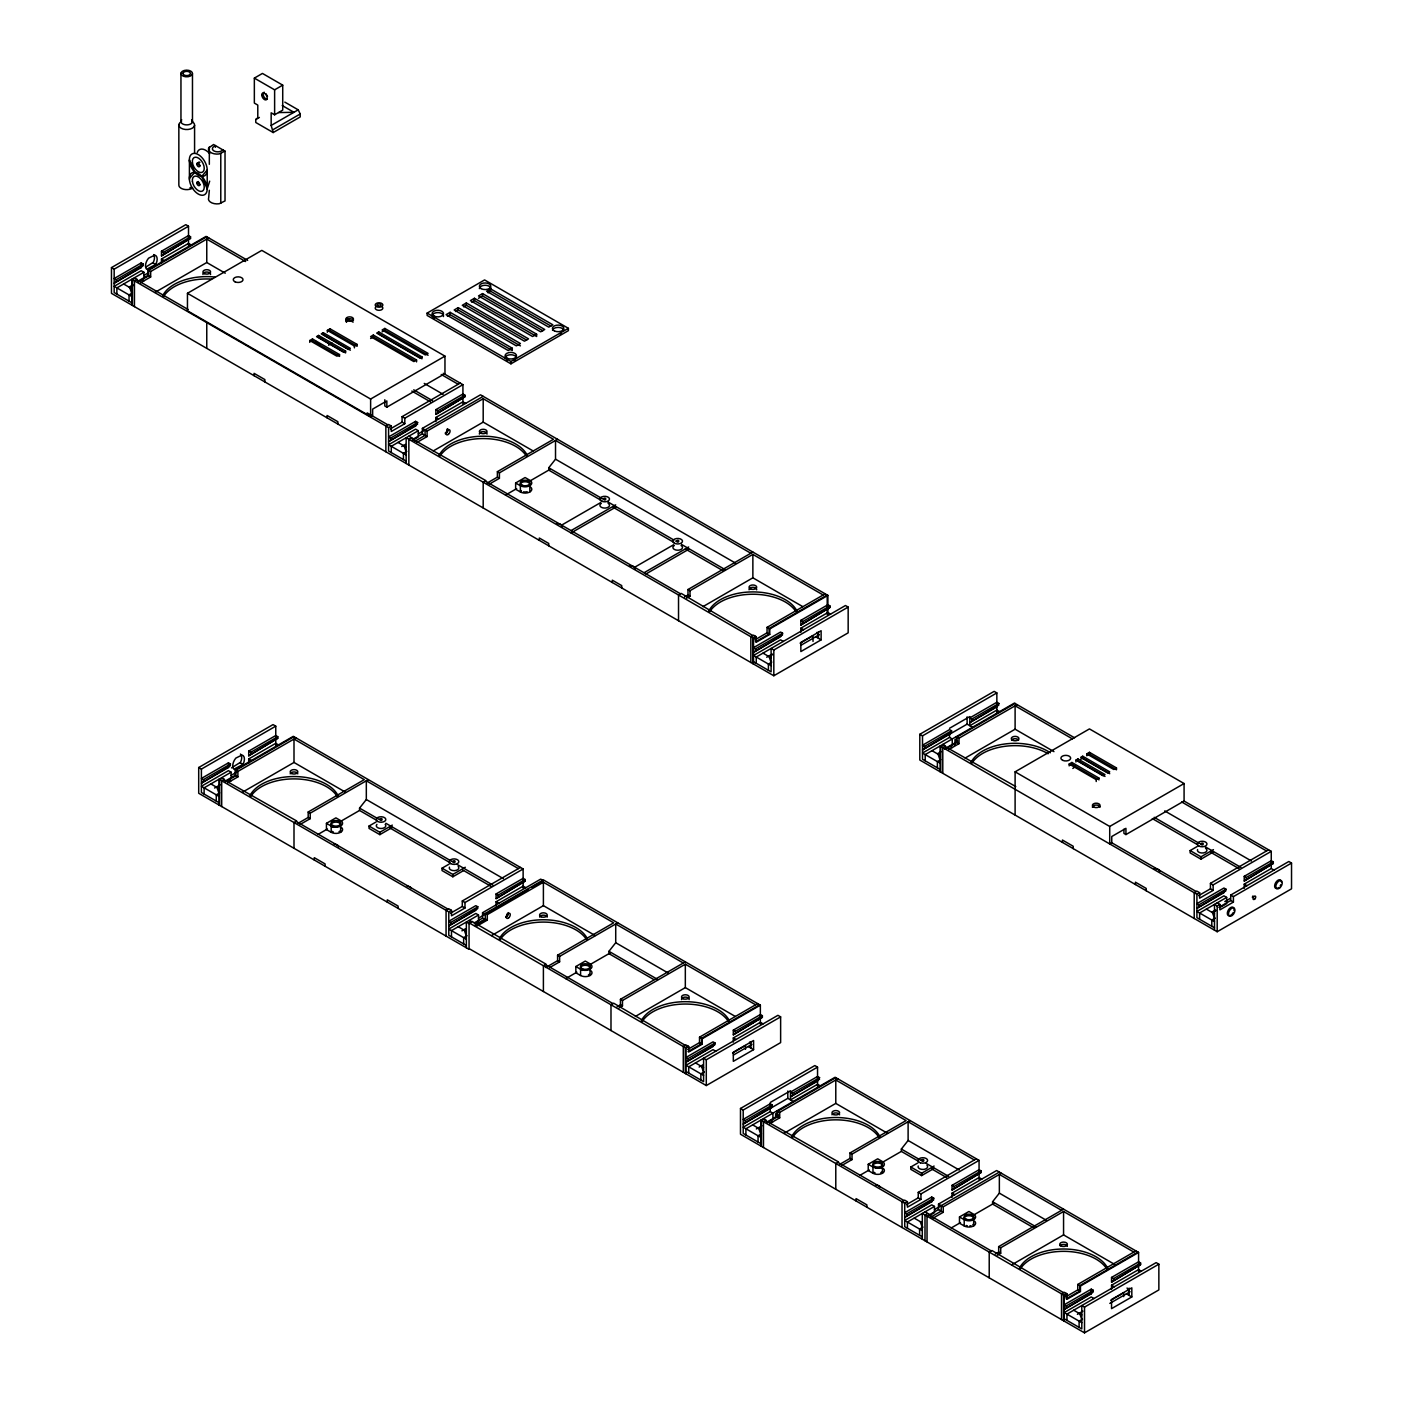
<?xml version="1.0" encoding="UTF-8"?>
<svg xmlns="http://www.w3.org/2000/svg" width="1403" height="1403" viewBox="0 0 1403 1403"><rect width="100%" height="100%" fill="white"/><g stroke="black" fill="none" stroke-linecap="round" stroke-linejoin="round"><path stroke-width="1.5" d="M207.206 188.879L207.206 169.991L201.786 176.34L207.206 188.879L209.678 181.162M146.017 266.956L153.313 262.326A8.278 4.77 -60 0 0 153.646 254.574M155.698 264.483L156.014 263.887A8.278 4.77 -60 0 0 154.786 255.083L148.543 258.205A8.278 4.77 -60 0 0 146.666 269.288L155.698 264.483L152.997 262.922M231.513 767.879L240.544 762.267A8.278 4.77 -60 0 0 240.439 754.042M242.947 764.407L243.245 763.828A8.278 4.77 -60 0 0 242.035 755.007L235.792 758.129A8.278 4.77 -60 0 0 233.915 769.212L242.947 764.407L240.246 762.846M225.024 151.138L213.572 144.527L208.679 147.929A8.664 4.998 0 0 0 219.149 153.962L225.024 151.138L225.024 200.927L219.149 203.768A8.664 4.998 0 0 1 208.679 197.718L209.328 190.282M601.852 500.766L548.748 470.11L548.748 467.778L555.518 459.184L555.518 440.454L750.833 553.238M376.46 820.211L359.554 810.443L359.554 808.11L366.323 799.517L366.323 780.787L518.391 868.597M654.008 979.662L608.955 953.654L608.955 951.322L615.724 942.728L615.724 923.998L683.296 963.019M918.386 1161.228L901.357 1151.407L901.357 1149.057L908.109 1140.481L908.109 1121.751L974.348 1159.983M1034.046 1228.011L992.587 1204.072L992.587 1201.74L999.357 1193.146L999.357 1174.416L1061.527 1210.315M143.229 265.641L114.169 283.213L141.194 267.605L143.229 264.08L141.194 262.922L114.169 278.531L116.203 279.688L143.229 264.08M161.485 255.89L190.545 238.335L190.545 236.774L188.511 235.599L161.485 251.207L161.485 255.89L190.545 238.335M417.638 424.074L388.578 441.629L415.604 426.021L417.638 422.513L415.604 421.338L388.578 436.947L390.595 438.122L417.638 422.513M435.877 414.323L464.937 396.751L464.937 395.19L462.92 394.033L435.877 409.641L435.877 414.323L464.937 396.751M230.478 765.582L201.401 783.137L228.443 767.529L230.478 764.021L228.443 762.846L201.401 778.455L203.435 779.63L230.478 764.021M248.717 755.814L277.776 738.259L277.776 736.698L275.76 735.523L248.717 751.131L248.717 755.814L277.776 738.259M477.844 908.39L448.785 925.945L475.81 910.337L477.844 906.829L475.81 905.654L448.785 921.262L450.801 922.437L477.844 906.829M496.083 898.639L525.143 881.084L525.143 879.523L523.126 878.348L496.083 893.957L496.083 898.639L525.143 881.084M782.611 634.787L753.534 652.342L780.577 636.734L782.611 633.227L780.577 632.051L753.534 647.66L755.568 648.835L782.611 633.227M800.85 625.036L829.91 607.464L829.91 605.903L827.893 604.746L800.85 620.354L800.85 625.036L829.91 607.464M951.567 730.77L924.542 746.378L922.508 745.221L949.55 729.613L951.567 730.77L951.567 732.331L922.508 749.904L967.123 724.141L972.525 727.263M949.55 734.295L951.567 732.331M998.883 705.025L969.824 722.58L996.849 706.972L998.883 703.464L996.849 702.289L969.824 717.898L971.841 719.073L998.883 703.464M715.074 1044.569L686.014 1062.141L713.04 1046.533L715.074 1043.008L713.04 1041.85L686.014 1057.459L688.031 1058.616L715.074 1043.008M733.313 1034.818L762.373 1017.263L762.373 1015.702L760.356 1014.527L733.313 1030.135L733.313 1034.818L762.373 1017.263M772.264 1104.968L745.221 1120.576L743.204 1119.401L770.229 1103.793L772.264 1104.968L772.264 1106.529L743.204 1124.084L787.802 1098.339L793.204 1101.46M770.229 1108.475L772.264 1106.529M819.562 1079.205L790.503 1096.778L817.546 1081.169L819.562 1077.644L817.546 1076.487L790.503 1092.095L792.537 1093.253L819.562 1077.644M1225.976 890.765L1196.917 908.32L1223.942 892.711L1225.976 889.204L1223.942 888.029L1196.917 903.637L1198.934 904.812L1225.976 889.204M1244.233 881.014L1273.293 863.441L1273.293 861.88L1271.258 860.723L1244.233 876.331L1244.233 881.014L1273.293 863.441M933.784 1199.793L904.725 1217.348L931.767 1201.74L933.784 1198.232L931.767 1197.057L904.725 1212.666L906.759 1213.841L933.784 1198.232M952.041 1190.025L981.1 1172.47L981.1 1170.909L979.066 1169.734L952.041 1185.342L952.041 1190.025L981.1 1172.47M1093.305 1291.882L1064.228 1309.437L1091.271 1293.829L1093.305 1290.322L1091.271 1289.147L1064.228 1304.755L1066.262 1305.93L1093.305 1290.322M1111.544 1282.114L1140.604 1264.559L1140.604 1262.998L1138.587 1261.823L1111.544 1277.431L1111.544 1282.114L1140.604 1264.559M255.767 119.518L257.784 117.729L257.784 105.085L254.346 103.085L254.346 78.112L262.449 73.43L282.722 85.145L282.722 110.118L274.62 114.8L271.165 112.801L271.165 125.446L273.199 132.548L255.767 122.482L255.767 119.518L259.362 117.449M254.346 78.112L274.62 89.827L282.722 85.145M223.112 150.033L221.884 150.735A5.402 3.122 0 0 1 213.957 150.928A5.402 3.122 0 0 1 214.273 146.35L215.396 145.579L215.396 147.297M271.165 125.446L298.208 109.837L300.224 113.976L300.224 116.94L273.199 132.548M273.199 129.585L300.224 113.976M756.252 663.268L756.252 657.025L845.465 605.517L848.166 607.078L848.166 632.841L773.825 675.755L111.468 293.35L111.468 267.605L185.81 224.673L188.511 226.234L188.511 245.385M111.468 267.605L114.169 269.166L188.511 226.234M161.485 251.207L163.502 252.382L190.545 236.774M161.485 263.168L161.485 259.011L188.511 243.403L191.211 244.964M143.913 278.531L143.913 272.287L116.87 287.896L116.87 294.139M137.827 281.249L147.964 275.409L147.964 269.937L206.083 236.388L247.647 260.379M135.126 278.127L132.408 279.688L132.408 305.451M206.767 236.774L148.63 270.323L148.63 275.795L138.371 281.722M143.913 275.409L147.631 273.252M147.964 269.937L150.665 271.498L208.784 237.949M129.164 287.036L132.847 284.914M133.32 285.423L129.707 287.492L131.742 293.35M140.528 282.81L150.665 276.97L150.665 271.498M132.408 292.964L129.041 294.911L129.041 301.154M154.961 292.42L206.767 262.519L225.252 273.199M386.842 407.168L386.842 400.925L372.637 409.115L372.637 415.358L370.62 416.533L187.458 310.782L187.458 293.297L261.8 250.383L444.961 356.134L444.961 373.601L386.842 407.168L384.808 405.993L384.808 399.75M309.782 342.385L309.782 340.526L312.483 338.965L339.526 354.573L339.526 356.432L312.483 340.824L312.483 338.965M318.569 335.44L316.552 336.615L343.577 352.223L345.612 351.048L345.612 352.925L318.569 337.316L318.569 335.44L345.612 351.048M323.304 332.721L321.269 333.879L348.312 349.487L350.347 348.33L323.304 332.721L323.304 334.58L350.347 350.189M327.355 332.248L327.355 330.371L330.056 328.811L357.099 344.419L357.099 346.295L330.056 330.687L330.056 328.811M328.548 345.173L332.108 343.121M339.526 354.573L336.825 356.134L309.782 340.526M327.355 330.371L354.398 345.98L357.099 344.419M416.568 360.027L373.321 335.054L370.62 336.615L413.867 361.588L416.568 360.027L416.568 361.904M378.722 331.932L376.706 333.107L419.953 358.081L421.987 356.906L421.987 358.782L378.722 333.809L378.722 331.932L421.987 356.906M384.808 328.425L382.107 329.986L425.355 354.959L428.073 353.398L384.808 328.425L384.808 330.301L428.073 355.275M370.62 338.491L373.321 336.93L414.692 360.817M382.107 331.862L384.808 330.301M427.126 313.097L484.579 279.934L568.39 328.32L568.39 330.652L510.938 363.833L427.126 315.447L427.126 313.097L510.938 361.483L568.39 328.32M512.288 348.225L450.117 312.325L446.066 314.658L508.237 350.557L512.288 348.225L512.288 350.557L450.117 314.658L447.417 316.219M458.22 307.643L454.169 309.975L516.357 345.875L520.408 343.542L458.22 307.643L458.22 309.975L520.408 345.875M466.34 302.96L462.271 305.293L524.459 341.192L528.51 338.86L466.34 302.96L466.34 305.293L526.634 340.105M536.63 334.177L474.442 298.278L470.391 300.61L532.579 336.51L536.63 334.177L536.63 336.51L474.442 300.61L471.741 302.171M482.562 293.595L478.493 295.928L540.681 331.827L544.732 329.495L482.562 293.595L482.562 295.928L542.856 330.74M490.664 288.913L486.613 291.245L548.783 327.145L552.852 324.812L490.664 288.913L490.664 291.245L550.958 326.057M455.519 311.536L458.22 309.975M463.639 306.854L466.34 305.293M478.493 298.278L482.562 295.928M487.963 292.806L490.664 291.245M187.458 293.297L370.62 399.048L444.961 356.134M390.262 428.95L402.082 422.128L402.082 416.656L460.219 383.107M131.742 305.065L131.742 279.302L388.578 427.582L391.279 426.021L391.279 431.493L404.801 423.688L404.801 418.217L462.92 384.668L462.92 403.818M435.877 409.641L437.911 410.798L464.937 395.19M435.877 421.601L435.877 417.445L462.92 401.837L465.621 403.398M412.78 440.139L418.304 436.947L418.304 430.703L391.279 446.312L391.279 452.555M412.219 439.683L422.373 433.825L422.373 428.371L480.492 394.804L827.893 595.381L827.893 614.532M411.553 437.736L408.852 439.297L408.852 465.042M418.304 433.825L423.881 430.616M483.193 396.365L425.074 429.932L425.074 435.386L414.937 441.243M422.373 428.371L427.091 431.089L483.193 398.715L553.484 439.297L497.381 471.671L497.381 477.143L487.244 483M401.714 446.522L405.414 444.4M416.954 442.419L427.091 436.561L427.091 431.089M406.817 451.38L403.433 453.344L403.433 459.588M433.246 450.959L483.193 422.128L533.14 450.959M497.381 471.671L499.415 472.846L557.535 439.297M489.279 484.158L499.415 478.318L499.415 472.846M530.895 487.297A6.699 3.858 0 0 1 529.177 492.295A6.699 3.858 0 0 1 520.373 491.962L515.638 489.244L515.638 483L525.09 477.529L529.825 480.264A6.699 3.858 0 0 1 529.825 485.719L529.825 491.962M505.501 495.084L516.655 488.647M529.668 481.141L550.099 469.339M561.603 525.143L600.624 502.607M571.056 530.597L615.671 504.852M571.056 532.947L615.671 507.184M543.399 991.5L543.399 965.755L546.1 964.194L471.759 921.262L469.058 922.823L469.058 949.357L198.7 793.274L198.7 767.529L273.041 724.597L275.76 726.158L275.76 745.326M198.7 767.529L201.401 769.09L275.76 726.158M248.717 751.131L250.751 752.306L277.776 736.698M248.717 763.109L248.717 758.935L275.76 743.327L278.46 744.888M231.144 778.455L231.144 772.211L204.119 787.82L204.119 794.063M225.059 781.19L235.195 775.333L235.195 769.861L293.332 736.312L523.126 868.983L523.126 888.134M222.358 778.069L219.657 779.63L219.657 805.375M293.999 736.698L235.879 770.265L235.879 775.719L225.743 781.576M231.144 775.333L236.721 772.106M235.195 769.861L237.896 771.422L296.033 737.873M214.554 788.03L220.078 784.838M227.76 782.751L237.896 776.894L237.896 771.422M219.657 792.888L216.272 794.835L216.272 801.078M242.21 792.362L293.999 762.46L345.787 792.362M634.594 567.286L673.615 544.75M644.047 572.74L688.663 546.995M645.906 574.002L688.663 549.327M684.611 596.941L687.979 594.977L687.979 589.523L752.867 552.063M687.979 589.523L690.013 590.698L752.867 554.395L823.158 594.977M298.05 823.333L308.186 817.475L308.186 812.004L364.289 779.63L293.999 739.048L293.999 762.46M308.186 812.004L310.221 813.179L368.34 779.63M686.628 598.099L690.013 596.152L690.013 590.698M300.084 824.49L310.221 818.65L310.221 813.179M341.701 827.63A6.699 3.858 0 0 1 339.982 832.628A6.699 3.858 0 0 1 331.178 832.295L326.443 829.576L326.443 823.333L335.913 817.861L340.631 820.597A6.699 3.858 0 0 1 340.631 826.051L340.631 832.295M702.921 606.657L752.867 577.808L802.814 606.657M318.165 834.347L327.46 828.98M340.473 821.474L359.063 810.741M392.314 827.437L379.845 834.645L369.024 828.401L369.024 826.051L376.144 821.948M369.024 826.051L379.845 832.295L392.314 825.104M755.235 639.663L767.055 632.841L767.055 627.369L825.192 593.82M406.151 463.481L406.151 437.736L753.534 638.295L756.252 636.734L756.252 642.206L769.756 634.402L769.756 628.93L827.893 595.381M800.85 620.354L802.884 621.511L829.91 605.903M800.85 632.315L800.85 628.158L827.893 612.55L830.594 614.111M753.534 661.707L771.106 671.862L771.106 648.449L773.825 650.01L848.166 607.078M766.687 657.235L772.229 654.044M772.685 654.552L769.09 656.639L771.106 662.497M800.113 643.17L813.021 635.717L813.021 641.417M771.79 662.093L768.406 664.057L768.406 670.301M800.973 645.257L819.405 634.612M821.123 639.856L800.85 651.571L800.85 642.434L821.123 630.719L821.123 639.856L815.722 636.734M463.516 870.614L452.836 876.787L442.015 870.544L442.015 868.194L449.135 864.09M442.015 868.194L452.836 874.437L465.305 867.247M450.468 913.265L462.288 906.443L462.288 900.972L520.425 867.422M218.973 804.989L218.973 779.226L448.785 911.897L451.485 910.337L451.485 915.808L464.989 908.004L464.989 902.532L523.126 868.983M496.083 893.957L498.118 895.132L525.143 879.523M496.083 905.917L496.083 901.761L523.126 886.152L525.827 887.713M474.828 923.402L478.511 921.262L478.511 915.019L451.485 930.627L451.485 936.871M474.126 923.016L482.562 918.141L482.562 912.687L540.699 879.12L543.399 880.681L532.14 887.187M475.143 925.559L485.28 919.702L485.28 913.458L543.399 879.909L760.356 1005.162L760.356 1024.313M478.511 918.141L484.088 914.931M528.405 889.344L485.28 914.247L482.562 912.687M485.28 913.458L487.297 914.633L543.399 882.241L613.69 922.823L557.587 955.215L557.587 960.687L545.767 967.509M461.92 930.855L465.603 928.716M475.143 924.787L485.28 918.93L487.297 920.105L487.297 914.633M477.16 925.945L487.297 920.105M467.024 935.713L463.639 937.66L463.639 943.903M491.611 935.555L543.399 905.654L595.188 935.555M1218.874 907.355L1230.712 900.516L1230.712 895.061L1288.831 861.495L1291.532 863.055L1291.532 888.818L1217.19 931.732L919.807 760.04L919.807 734.295L994.148 691.363L996.849 692.924L996.849 712.075M919.807 734.295L922.508 735.856L996.849 692.924M949.55 728.28L969.824 716.565L969.824 725.702L996.849 710.093L999.567 711.654M557.587 955.215L559.622 956.39L617.741 922.823M549.485 967.702L559.622 961.844L559.622 956.39M952.251 745.221L952.251 738.978L949.55 737.417L922.508 753.025L940.08 763.162M943.465 744.818L940.764 746.378L940.764 772.141M1015.106 703.464L956.986 737.013L956.986 742.485L946.727 748.413M944.482 748.921L956.302 742.099L956.302 736.628L959.003 738.188L1017.14 704.639M937.502 753.727L941.185 751.605M948.866 749.5L959.003 743.66L959.003 738.188M591.101 970.841A6.699 3.858 0 0 1 589.383 975.839A6.699 3.858 0 0 1 580.579 975.506L575.844 972.77L575.844 966.527L585.297 961.073L590.032 963.808A6.699 3.858 0 0 1 590.032 969.263L590.032 975.506M940.764 759.654L937.379 761.601L937.379 767.844M565.707 978.628L576.861 972.191M589.856 964.685L610.305 952.883M965.159 758.058L1015.106 729.209L1053.951 751.64M617.074 1006.723L620.442 1004.776L620.442 999.304L685.33 961.844M1015.106 815.055L1015.106 771.825L1089.447 728.911L1184.079 783.54L1184.079 801.008L1125.943 834.575L1123.926 833.4L1123.926 829.243M620.442 999.304L622.476 1000.479L685.33 964.194L755.621 1004.776M619.091 1007.898L622.476 1005.951L622.476 1000.479M1015.772 786.574L944.815 746.378M1069.174 765.898L1069.174 764.021L1071.874 762.46L1098.917 778.069L1098.917 779.945M1075.926 760.128L1077.96 758.953L1105.003 774.561L1102.968 775.736L1075.926 760.128L1075.926 761.987M1082.695 756.217L1080.661 757.392L1107.704 773L1109.72 771.825L1082.695 756.217L1082.695 758.094L1109.72 773.702M1086.746 753.885L1089.447 752.324L1116.49 767.932L1116.49 769.791L1089.447 754.183L1086.746 755.743L1086.746 753.885L1113.789 769.493L1116.49 767.932M635.384 1016.438L685.33 987.607L735.277 1016.438M1080.661 759.269L1082.695 758.094M1069.174 764.021L1096.217 779.63L1098.917 778.069M687.698 1049.444L699.518 1042.622L699.518 1037.168L757.655 1003.601M688.031 1046.129L685.33 1047.69L685.33 1073.453M759.672 1004.776L701.553 1038.325L701.553 1043.797L688.031 1051.601M469.058 922.823L686.014 1048.094L688.715 1046.533L688.715 1051.987L702.237 1044.183L702.237 1038.729L760.356 1005.162M733.313 1030.135L735.347 1031.31L762.373 1015.702M733.313 1042.096L733.313 1037.939L760.356 1022.331L763.057 1023.892M1015.106 771.825L1109.72 826.455L1184.079 783.54M686.014 1071.506L703.587 1081.643L703.587 1058.23L706.288 1059.791L780.629 1016.877L780.629 1042.622L706.288 1085.554L469.058 948.586M699.15 1067.034L702.85 1064.895M732.576 1052.969L745.484 1045.516L745.484 1049.304M704.253 1071.892L700.869 1073.839L700.869 1080.082M733.436 1055.038L751.868 1044.393M753.586 1049.654L733.313 1061.352L733.313 1052.215L753.586 1040.517L753.586 1049.654L748.185 1046.533M1066.946 1320.363L1066.946 1314.12L1156.16 1262.612L1158.86 1264.173L1158.86 1289.918L1084.519 1332.85L740.486 1134.238L740.486 1108.475L814.845 1065.561L817.546 1067.122L817.546 1086.273M1213.437 851.954L1200.968 859.162L1190.147 852.919L1190.147 850.569L1197.285 846.447M740.486 1108.475L743.204 1110.036L817.546 1067.122M770.229 1102.477L790.503 1090.762L790.503 1099.899L817.546 1084.291L820.246 1085.852M1190.147 850.569L1200.968 856.812L1213.437 849.622M772.93 1119.401L772.93 1113.158L770.229 1111.597L743.204 1127.205L760.777 1137.359M764.144 1119.015L761.443 1120.576L761.443 1146.321M835.785 1077.644L777.665 1111.211L777.665 1116.665L767.529 1122.523M766.845 1122.137L776.981 1116.279L776.981 1110.825L779.7 1112.386L837.819 1078.819M756.34 1128.977L761.882 1125.785M769.563 1123.698L779.7 1117.84L779.7 1112.386M761.443 1133.834L758.058 1135.799L758.058 1142.042M1198.6 895.64L1210.438 888.818L1210.438 883.346L1268.558 849.797M940.08 771.755L940.08 745.993L1196.917 894.272L1199.618 892.711L1199.618 898.183L1213.139 890.379L1213.139 884.907L1271.258 851.358L1271.258 868.387M783.996 1133.308L835.785 1103.407L887.59 1133.308M1244.233 876.331L1246.25 877.489L1273.293 861.88M1244.233 888.292L1244.233 884.136L1271.258 868.527L1273.959 870.088M1221.119 906.829L1226.66 903.637L1226.66 897.394L1199.618 913.002L1199.618 919.246M1214.489 930.171L1214.489 904.426L1217.19 905.987L1219.891 904.426L1219.891 909.881L1233.412 902.076L1233.412 896.622L1291.532 863.055M1224.801 901.585L1230.361 898.376M1211.911 912.16L1215.594 910.021M1216.068 910.529L1212.455 912.616L1214.489 918.474M1215.156 918.071L1211.789 920.035L1211.789 926.278M839.853 1164.28L849.99 1158.422L849.99 1152.968L906.075 1120.576L835.785 1079.994L835.785 1103.407M849.99 1152.968L852.007 1154.125L910.144 1120.576M841.87 1165.455L852.007 1159.597L852.007 1154.125M883.487 1168.594A6.699 3.858 0 0 1 881.768 1173.592A6.699 3.858 0 0 1 872.964 1173.259L868.229 1170.523L868.229 1164.28L877.699 1158.808L882.417 1161.544A6.699 3.858 0 0 1 882.417 1167.015L882.417 1173.259M859.951 1175.311L869.246 1169.944M882.259 1162.421L900.849 1151.688M934.1 1168.401L921.631 1175.591L910.81 1169.348L910.81 1167.015L917.93 1162.894M910.81 1167.015L921.631 1173.259L934.1 1166.051M906.426 1204.668L918.246 1197.829L918.246 1192.375L976.365 1158.808M760.777 1145.935L760.777 1120.19L904.725 1203.3L907.425 1201.74L907.425 1207.194L920.947 1199.39L920.947 1193.935L979.066 1160.369L979.066 1179.537M952.041 1185.342L954.075 1186.517L981.1 1170.909M952.041 1197.32L952.041 1193.146L979.066 1177.538L981.784 1179.099M928.944 1215.857L934.468 1212.666L934.468 1206.422L907.425 1222.031L907.425 1228.274M1001.374 1173.259L943.254 1206.808L943.254 1212.28L938.519 1209.544L938.519 1204.072L996.639 1170.523L1138.587 1252.458L1138.587 1271.627M927.716 1213.437L924.998 1214.998L924.998 1240.761M934.468 1209.544L940.045 1206.317M999.357 1172.084L941.22 1205.633L941.22 1211.105L931.083 1216.962M938.519 1209.544L927.032 1216.173L927.032 1241.936M933.118 1218.12L943.254 1212.28M922.981 1227.099L919.596 1229.046L919.596 1235.289M974.734 1221.276A6.699 3.858 0 0 1 973.016 1226.257A6.699 3.858 0 0 1 964.212 1225.924L959.477 1223.206L959.477 1216.962L968.929 1211.49L973.664 1214.226A6.699 3.858 0 0 1 973.664 1219.681L973.664 1225.924M951.199 1227.976L960.494 1222.609M973.507 1215.103L993.938 1203.3M995.288 1254.019L998.673 1252.072L998.673 1246.618L1063.562 1209.158M998.673 1246.618L1000.707 1247.776L1063.562 1211.49L1133.852 1252.072M997.323 1255.194L1000.707 1253.247L1000.707 1247.776M1011.773 1264.804L1063.562 1234.903L1115.35 1264.804M1065.929 1296.758L1077.75 1289.918L1077.75 1284.464L1135.869 1250.897M1137.903 1252.072L1079.784 1285.639L1079.784 1291.093L1066.262 1298.897L1066.262 1293.443L1063.562 1295.004L1063.562 1320.749M922.297 1239.2L922.297 1213.437L1064.228 1295.39L1066.946 1293.829L1066.946 1299.283L1080.45 1291.479L1080.45 1286.025L1138.587 1252.458M1111.544 1277.431L1113.579 1278.607L1140.604 1262.998M1111.544 1289.41L1111.544 1285.236L1138.587 1269.627L1141.288 1271.188M1064.228 1318.802L1081.801 1328.939L1081.801 1305.527L1084.519 1307.087L1158.86 1264.173M1077.381 1314.33L1082.906 1311.139M1110.808 1300.265L1123.715 1292.812L1123.715 1296.618M1082.485 1319.188L1079.1 1321.135L1079.1 1327.378M1109.826 1303.405L1130.099 1291.707M1131.818 1296.951L1111.544 1308.648L1111.544 1299.529L1131.818 1287.814L1131.818 1296.951L1126.416 1293.829M278.601 112.573L293.946 112.31L282.231 105.541M284.827 102.121L298.208 109.837M443.243 373.303L462.92 384.668M1074.575 737.803L1014.422 703.078L925.208 754.586L925.208 760.829M1183.711 800.815L1271.258 851.358M353.118 322.146L346.629 318.393L346.629 322.041M245.613 261.537L206.767 239.106L206.767 262.519M441.226 374.478L458.185 384.264M1072.453 738.907L1015.106 705.797L1015.106 729.209M1181.694 801.972L1266.523 850.955M424.25 383.405L443.102 394.296M555.518 459.184L735.663 563.199M1105.003 776.438L1077.96 760.829L1077.96 758.953M1164.718 810.916L1251.441 860.986M1097.111 778.911L1071.874 764.337L1071.874 762.46M413.727 389.824L432.58 400.697M548.748 467.778L601.852 498.433M607.534 501.713L673.914 540.032M681.507 544.417L725.123 569.6M1154.195 817.318L1199.442 843.449M1205.089 846.711L1240.918 867.387M411.833 391.069L430.686 401.959M613.234 507.342L673.914 542.382M685.295 548.941L723.211 570.846M1152.301 818.58L1197.548 844.694M1210.754 852.322L1239.024 868.65M161.485 259.011L164.186 260.572M435.877 417.445L438.578 419.006M800.85 628.158L803.551 629.719M1244.233 884.136L1246.934 885.696M402.082 416.656L404.801 418.217M767.055 627.369L769.756 628.93M1210.438 883.346L1213.139 884.907M1230.712 895.061L1233.412 896.622M515.638 483L520.373 485.719A6.699 3.858 0 0 0 529.825 485.719M957.653 741.082L954.952 739.521L954.952 744.958M143.913 272.287L141.194 270.726L114.169 286.335L131.742 296.471M418.304 430.703L415.604 429.143L388.578 444.751L406.151 454.905M783.277 641.417L780.577 639.856L753.534 655.464L771.106 665.618M1226.66 897.394L1223.942 895.833L1196.917 911.441L1214.489 921.596M147.964 275.409L150.665 276.97M402.082 422.128L404.801 423.688M422.373 433.825L427.091 436.561M497.381 477.143L499.415 478.318M767.055 632.841L769.756 634.402M956.302 742.099L959.003 743.66M1210.438 888.818L1213.139 890.379M1230.712 900.516L1233.412 902.076M141.878 279.688L143.913 280.863M687.979 594.977L690.013 596.152M950.217 746.378L952.251 747.553M134.442 277.741L137.143 279.302L134.442 280.863L134.442 306.626M391.279 426.021L388.578 424.46L385.86 426.021L385.86 451.784M408.852 436.175L413.587 438.893M756.252 636.734L753.534 635.173L750.833 636.734L750.833 662.497M942.781 744.432L945.482 745.993L942.781 747.553L942.781 773.316M1199.618 892.711L1196.917 891.151L1194.216 892.711L1194.216 918.474M1217.19 902.866L1219.891 904.426M136.477 279.688L188.265 309.589M367.165 412.885L387.894 424.846M412.903 439.297L485.894 480.65L483.193 482.211L483.193 507.974M485.228 481.036L680.543 593.82M752.867 635.559L681.227 593.416L678.526 594.977L678.526 620.74M1111.404 842.554L1196.233 891.536M123.622 283.985L131.742 288.667M398.031 442.419L406.151 447.101M763.004 653.132L771.106 657.814M931.978 750.675L940.08 755.358M1206.37 909.109L1214.489 913.791M131.742 302.715L114.169 292.578L114.169 269.166M406.151 461.149L388.578 450.994L388.578 427.582M940.08 769.405L922.508 759.269L922.508 735.856M1214.489 927.839L1196.917 917.685L1196.917 894.272M780.629 1016.877L777.928 1015.316L688.715 1066.824L688.715 1073.067M615.724 942.728L668.284 973.086M366.323 799.517L503.379 878.646M979.066 1160.369L835.118 1077.258L745.905 1128.766L745.905 1135.009M608.955 951.322L657.779 979.504M359.554 808.11L378.336 818.949M385.843 823.28L451.556 861.214M457.185 864.476L492.856 885.065M389.596 827.788L449.679 862.477M462.815 870.07L490.98 886.328M733.313 1037.939L736.014 1039.5M248.717 758.935L251.418 760.496M496.083 901.761L498.784 903.322M908.109 1140.481L959.196 1169.979M999.357 1193.146L1046.463 1220.347M901.357 1149.057L920.28 1159.983M925.945 1163.262L948.656 1176.38M992.587 1201.74L1035.923 1226.766M931.627 1168.892L946.762 1177.626M699.518 1037.168L702.237 1038.729M462.288 900.972L464.989 902.532M575.844 966.527L580.579 969.263A6.699 3.858 0 0 0 590.032 969.263M326.443 823.333L331.178 826.051A6.699 3.858 0 0 0 340.631 826.051M715.74 1051.215L713.04 1049.654L686.014 1065.263L703.587 1075.399M231.144 772.211L228.443 770.65L201.401 786.259L218.973 796.395M478.511 915.019L475.81 913.458L448.785 929.067L466.357 939.221M557.587 960.687L559.622 961.844M699.518 1042.622L702.237 1044.183M235.195 775.333L237.896 776.894M308.186 817.475L310.221 818.65M462.288 906.443L464.989 908.004M482.562 918.141L485.28 919.702M952.041 1193.146L954.741 1194.707M1111.544 1285.236L1114.245 1286.797M620.442 1004.776L622.476 1005.951M229.11 779.63L231.144 780.787M688.715 1046.533L686.014 1044.972L683.296 1046.533L683.296 1072.278M221.692 777.665L224.392 779.226L221.692 780.787L221.692 806.55M451.485 910.337L448.785 908.776L446.066 910.337L446.066 936.099M469.058 920.491L471.759 922.052L469.058 923.612L466.357 922.052L466.357 947.797M545.434 964.58L613.006 1003.601M685.33 1045.358L613.69 1003.215L610.989 1004.776L610.989 1030.521M223.708 779.63L296.699 820.983L293.999 822.544L293.999 848.306M296.033 821.369L448.101 909.179M695.467 1062.913L703.587 1067.595M210.871 783.909L218.973 788.591M458.237 926.734L466.357 931.417M918.246 1192.375L920.947 1193.935M938.519 1204.072L943.254 1206.808M1077.75 1284.464L1080.45 1286.025M868.229 1164.28L872.964 1167.015A6.699 3.858 0 0 0 882.417 1167.015M959.477 1216.962L964.212 1219.681A6.699 3.858 0 0 0 973.664 1219.681M778.349 1115.262L775.631 1113.701L775.631 1117.332M934.468 1206.422L931.767 1204.861L904.725 1220.47L922.297 1230.606M1093.972 1298.512L1091.271 1296.951L1064.228 1312.559L1081.801 1322.696M776.981 1116.279L779.7 1117.84M849.99 1158.422L852.007 1159.597M918.246 1197.829L920.947 1199.39M1077.75 1289.918L1080.45 1291.479M770.913 1120.576L772.93 1121.751M998.673 1252.072L1000.707 1253.247M218.973 802.639L201.401 792.502L201.401 769.09M466.357 945.464L448.785 935.31L448.785 911.897M763.478 1118.629L766.178 1120.19L763.478 1121.751L763.478 1147.496M907.425 1201.74L904.725 1200.179L902.024 1201.74L902.024 1227.485M924.998 1211.876L929.733 1214.612M1066.946 1293.829L1064.228 1292.268L1061.527 1293.829L1061.527 1319.574M765.494 1120.576L838.485 1161.93L835.785 1163.49L835.785 1189.253M837.819 1162.333L904.058 1200.565M929.067 1214.998L991.237 1250.897M1063.562 1292.654L991.921 1250.511L989.22 1252.072L989.22 1277.835M752.657 1124.873L760.777 1129.555M914.195 1218.12L922.297 1222.802M1073.698 1310.209L1081.801 1314.892M760.777 1143.603L743.204 1133.449L743.204 1110.036M922.297 1236.85L904.725 1226.713L904.725 1203.3M940.08 760.04L938.063 754.183M1127.083 1287.972L1129.117 1292.268M817.072 632.315L818.423 635.173M1081.801 1319.574L1079.784 1313.734M922.297 1227.485L920.28 1221.645M749.535 1042.096L750.886 1044.972M760.777 1134.238L758.742 1128.38M703.587 1072.278L701.553 1066.42M406.151 451.784L404.117 445.926M466.357 936.099L464.323 930.242M218.973 793.274L216.956 787.434M1246.25 877.489L1246.25 879.05M1217.19 905.987L1217.19 931.732M1200.968 856.812L1200.968 859.162M1198.934 904.812L1198.934 906.373M1146.216 890.765L1146.216 888.415L1135.413 882.171L1135.413 884.521M1129.117 1288.077L1129.117 1295.39M1125.943 834.575L1125.943 828.331L1111.755 836.521L1111.755 842.765L1109.72 843.94L1109.72 826.455M1113.579 1278.607L1113.579 1280.167M1096.217 779.63L1096.217 781.506M1091.271 1289.147L1091.271 1293.829M1089.447 752.324L1089.447 754.183M1084.519 1307.087L1084.519 1332.85M1073.225 848.622L1073.225 846.272L1062.422 840.029L1062.422 842.379M1066.262 1305.93L1066.262 1307.491M1064.228 1295.39L1064.228 1321.135M1063.562 1211.49L1063.562 1234.903M971.841 719.073L971.841 720.633M967.123 716.845L967.123 724.141M964.212 1219.681L964.212 1225.924M954.075 1186.517L954.075 1188.078M949.55 733.751L949.55 737.417M931.767 1197.057L931.767 1201.74M924.542 746.378L924.542 747.939M921.631 1173.259L921.631 1175.591M906.759 1213.841L906.759 1215.401M872.964 1167.015L872.964 1173.259M866.879 1207.194L866.879 1204.861L856.058 1198.618L856.058 1200.95M827.209 614.304L827.209 594.977L769.09 628.544L769.09 633.998L755.568 641.802L755.568 636.348L752.867 637.909L752.867 663.654M818.423 632.051L818.423 638.295M802.884 621.511L802.884 623.072M792.537 1093.253L792.537 1094.814M787.802 1091.025L787.802 1098.339M773.825 650.01L773.825 675.755M770.229 1103.793L770.229 1111.597M755.568 648.835L755.568 650.396M753.534 638.295L753.534 664.057M752.867 554.395L752.867 577.808M750.886 1041.85L750.886 1048.094M745.221 1120.576L745.221 1122.137M735.347 1031.31L735.347 1032.871M706.288 1059.791L706.288 1085.554M688.031 1058.616L688.031 1060.177M686.014 1048.094L686.014 1073.839M685.33 964.194L685.33 987.607M621.739 587.962L621.739 585.612L612.287 580.158L612.287 582.491M580.579 969.263L580.579 975.506M548.748 545.82L548.748 543.47L539.296 538.015L539.296 540.348M543.399 882.241L543.399 905.654M520.373 485.719L520.373 491.962M510.938 361.483L510.938 363.833M498.118 895.132L498.118 896.692M483.193 398.715L483.193 422.128M474.442 298.278L474.442 300.61M452.836 874.437L452.836 876.787M450.801 922.437L450.801 923.998M450.117 312.325L450.117 314.658M437.911 410.798L437.911 412.359M415.604 421.338L415.604 426.021M398.084 908.39L398.084 906.057L387.281 899.814L387.281 902.147M390.595 438.122L390.595 439.683M379.845 832.295L379.845 834.645M373.321 335.054L373.321 336.93M370.62 399.048L370.62 416.533M354.398 345.98L354.398 347.856M337.877 424.074L337.877 421.724L327.074 415.481L327.074 417.831M331.178 826.051L331.178 832.295M325.093 866.247L325.093 863.915L314.272 857.671L314.272 860.004M274.62 89.827L274.62 114.8M264.886 381.932L264.886 379.582L254.066 373.338L254.066 375.688M250.751 752.306L250.751 753.867M228.443 762.846L228.443 767.529M220.78 153.593L220.78 203.382M209.328 146.982L209.328 164.309M206.767 322.62L206.767 348.365M203.435 779.63L203.435 781.19M194.579 125.323L194.579 153.208M192.474 73.728A5.787 3.332 0 0 1 183.477 76.253A5.787 3.332 0 0 1 184.196 70.483A5.787 3.332 0 0 1 192.474 73.728L192.474 121.798M180.952 73.237L180.952 121.307M178.847 124.657L178.847 184.758A7.892 4.56 0 0 0 183.74 189.3A7.892 4.56 0 0 0 192.737 188.02M163.502 252.382L163.502 253.943M141.194 262.922L141.194 267.605M116.203 279.688L116.203 281.249M1075.294 765.372A9.558 5.524 0 0 1 1072.804 768.476M1072.804 763.793A9.558 5.524 0 0 1 1070.454 764.863M1092.393 807.251A3.823 2.21 0 0 1 1096.217 805.041A3.823 2.21 0 0 1 1100.04 807.251M881.645 1172.084A4.788 2.753 0 0 1 880.803 1172.61M874.998 1172.803A4.788 2.753 0 0 1 874.069 1172.312M875.63 1168.033A4.788 2.753 0 0 1 879.278 1167.927M872.912 1166.367A4.875 2.806 0 0 1 878.068 1163.034A4.875 2.806 0 0 1 882.294 1166.77M881.715 1167.419A4.875 2.806 0 0 1 880.874 1167.98M926.98 1165.314A4.788 2.753 0 0 1 923.472 1169.436A4.788 2.753 0 0 1 918.228 1165.981M875.963 1185.026A4.788 2.753 0 0 1 880.242 1187.306M792.695 1137.237A45.878 26.482 0 0 1 835.837 1119.84A45.878 26.482 0 0 1 878.927 1137.289M831.997 1114.806A3.823 2.21 0 0 1 835.82 1112.912A3.823 2.21 0 0 1 839.59 1114.841M791.695 1136.658A45.878 26.482 0 0 1 835.837 1117.507A45.878 26.482 0 0 1 879.909 1136.711M973.454 1224.117A4.788 2.753 0 0 1 972.875 1224.749M970.999 1225.696A4.788 2.753 0 0 1 969.824 1225.906M967.351 1225.801A4.788 2.753 0 0 1 966.246 1225.485M964.071 1218.313A4.875 2.806 0 0 1 970.543 1215.857A4.875 2.806 0 0 1 972.963 1220.101M1020.455 1268.75A45.878 26.482 0 0 1 1063.614 1251.336A45.878 26.482 0 0 1 1106.686 1268.803M1060.037 1245.759A3.823 2.21 0 0 1 1064.088 1244.426A3.823 2.21 0 0 1 1067.35 1246.338M1019.472 1268.154A45.878 26.482 0 0 1 1063.614 1249.003A45.878 26.482 0 0 1 1107.668 1268.224M346.19 321.866A3.823 2.21 0 0 1 348.523 318.832A3.823 2.21 0 0 1 353.433 320.55M200.05 184.758A2.104 1.21 60 0 1 198.367 181.531M197.227 152.524A12.609 7.278 60 0 1 209.748 153.716M200.05 165.87A2.104 1.21 60 0 1 198.279 163.257A2.104 1.21 60 0 1 199.875 162.362M191.79 121.5A7.892 4.56 0 0 1 192.474 128.094A7.892 4.56 0 0 1 181.022 128.147A7.892 4.56 0 0 1 181.548 121.552M191.054 187.283A5.787 3.332 0 0 1 189.931 187.862M191.615 119.799A5.787 3.332 0 0 1 190.492 124.078A5.787 3.332 0 0 1 182.986 124.113A5.787 3.332 0 0 1 181.759 119.834M589.242 974.331A4.788 2.753 0 0 1 588.418 974.875M584.42 970.069A4.788 2.753 0 0 1 586.892 970.175M582.561 970.42A4.875 2.806 0 0 1 581.596 969.929M580.509 968.614A4.875 2.806 0 0 1 584.402 965.334A4.875 2.806 0 0 1 590.084 967.579M508.079 912.599A2.876 1.649 -60 0 1 506.027 917.088M500.31 939.501A45.878 26.482 0 0 1 543.452 922.087A45.878 26.482 0 0 1 586.524 939.554M539.611 917.071A3.823 2.21 0 0 1 543.417 915.159A3.823 2.21 0 0 1 547.188 917.088M499.31 938.905A45.878 26.482 0 0 1 543.452 919.754A45.878 26.482 0 0 1 587.506 938.975M642.241 1021.437A45.878 26.482 0 0 1 685.383 1004.039A45.878 26.482 0 0 1 728.455 1021.489M681.542 999.585A3.823 2.21 0 0 1 685.348 997.112A3.823 2.21 0 0 1 689.119 999.62M641.241 1020.858A45.878 26.482 0 0 1 685.383 1001.689A45.878 26.482 0 0 1 729.455 1020.91M339.859 831.12A4.788 2.753 0 0 1 339.017 831.663M333.212 831.856A4.788 2.753 0 0 1 332.283 831.365M333.844 827.086A4.788 2.753 0 0 1 337.492 826.963M331.108 825.402A4.875 2.806 0 0 1 336.282 822.088A4.875 2.806 0 0 1 340.508 825.823M333.16 827.209A4.875 2.806 0 0 1 331.511 826.104M458.185 866.51A4.788 2.753 0 0 1 454.677 870.632A4.788 2.753 0 0 1 449.434 867.177M407.168 886.205A4.788 2.753 0 0 1 411.447 888.485M385.194 824.368A4.788 2.753 0 0 1 381.055 828.507A4.788 2.753 0 0 1 376.916 824.368M334.177 844.062A4.788 2.753 0 0 1 338.509 847.061M250.909 796.29A45.878 26.482 0 0 1 294.051 778.893A45.878 26.482 0 0 1 337.141 796.343M290.211 773.86A3.823 2.21 0 0 1 294.016 771.948A3.823 2.21 0 0 1 297.787 773.877M249.909 795.711A45.878 26.482 0 0 1 294.051 776.543A45.878 26.482 0 0 1 338.123 795.764M507.22 913.774A1.912 1.105 -60 0 1 505.834 917.141M515.252 360.15A5.735 3.315 0 0 1 514.164 360.729M507.184 360.624A5.735 3.315 0 0 1 506.15 359.992M505.098 358.379A5.735 3.315 0 0 1 510.973 354.749A5.735 3.315 0 0 1 516.462 358.572M489.209 290.912A5.735 3.315 0 0 1 488.016 291.456M479.388 288.615A5.735 3.315 0 0 1 485.087 285.283A5.735 3.315 0 0 1 490.857 288.58M561.358 333.476A5.735 3.315 0 0 1 560.007 333.861M552.484 330.126A5.735 3.315 0 0 1 558.429 327.425A5.735 3.315 0 0 1 563.831 330.494M434.001 318.376A5.735 3.315 0 0 1 433.018 317.727M432.089 316.096A5.735 3.315 0 0 1 438.227 312.606A5.735 3.315 0 0 1 443.436 316.569M1205.563 848.306A4.788 2.753 0 0 1 1203.423 852.919A4.788 2.753 0 0 1 1197.566 849.552M1154.055 868.615A4.788 2.753 0 0 1 1159.632 871.579M972.016 763.057A45.878 26.482 0 0 1 1048.146 753.762M1011.581 740.065A3.823 2.21 0 0 1 1015.123 738.715A3.823 2.21 0 0 1 1018.648 740.082M971.016 762.46A45.878 26.482 0 0 1 1005.618 743.888A45.878 26.482 0 0 1 1050.286 752.797M1252.949 895.938A1.912 1.105 -60 0 1 1252.3 897.236M1230.413 915.51A4.788 2.753 -60 0 1 1227.362 912.827A4.788 2.753 -60 0 1 1231.36 907.232A4.788 2.753 -60 0 1 1233.991 910.494M1233.255 912.529A4.788 2.753 -60 0 1 1230.94 915.194M1278.712 887.538A4.788 2.753 -60 0 1 1274.678 886.661A4.788 2.753 -60 0 1 1277.659 880.453A4.788 2.753 -60 0 1 1281.395 881.978M1280.851 884.627A4.788 2.753 -60 0 1 1280.15 885.942M382.335 307.011A3.823 2.21 0 0 1 379.529 310.309A3.823 2.21 0 0 1 375.338 307.538M267.377 99.139A3.823 2.21 60 0 1 263.606 96.176A3.823 2.21 60 0 1 264.29 92.23M267.535 96.369A11.662 6.734 60 0 1 266.079 93.843M527.16 491.716A4.788 2.753 0 0 1 523.512 491.839M521.478 491.032A4.788 2.753 0 0 1 520.794 490.436M529.703 485.491A4.875 2.806 0 0 1 529.124 486.139M520.303 485.07A4.875 2.806 0 0 1 524.827 481.738A4.875 2.806 0 0 1 529.966 484.772M681.086 545.504A4.788 2.753 0 0 1 681.086 549.415A4.788 2.753 0 0 1 674.334 549.415A4.788 2.753 0 0 1 674.334 545.504M629.579 565.812A4.788 2.753 0 0 1 635.156 568.776M608.095 503.361A4.788 2.753 0 0 1 608.095 507.272A4.788 2.753 0 0 1 601.343 507.272A4.788 2.753 0 0 1 601.343 503.361M556.588 523.67A4.788 2.753 0 0 1 562.165 526.634M447.592 428.704A2.876 1.649 -60 0 1 447.662 431.51A2.876 1.649 -60 0 1 445.312 433.702M440.104 455.957A45.878 26.482 0 0 1 483.246 438.56A45.878 26.482 0 0 1 526.318 456.01M479.405 434.106A3.823 2.21 0 0 1 483.211 431.615A3.823 2.21 0 0 1 486.981 434.123M439.104 455.379A45.878 26.482 0 0 1 483.246 436.21A45.878 26.482 0 0 1 527.318 455.431M709.778 611.655A45.878 26.482 0 0 1 752.92 594.241A45.878 26.482 0 0 1 795.992 611.708M749.079 589.804A3.823 2.21 0 0 1 752.885 587.313A3.823 2.21 0 0 1 756.655 589.821M708.778 611.059A45.878 26.482 0 0 1 752.92 591.908A45.878 26.482 0 0 1 796.974 611.129M319.603 344.086A4.788 2.753 0 0 1 316.71 342.806M316.236 342.139A4.788 2.753 0 0 1 316.061 341.42M322.094 337.842A4.788 2.753 0 0 1 319.603 337.842M163.66 296.366A45.878 26.482 0 0 1 211.607 279.109M202.961 274.514A3.823 2.21 0 0 1 206.785 272.024A3.823 2.21 0 0 1 210.555 274.532M162.678 295.77A45.878 26.482 0 0 1 214.782 277.022M446.733 429.353A1.912 1.105 -60 0 1 447.171 431.265A1.912 1.105 -60 0 1 445.312 432.825M379.441 819.37C382.405 823 383.563 816.3 379.441 819.37M452.432 861.512C455.396 865.142 456.554 858.443 452.432 861.512M603.097 498.942C606.061 502.555 607.218 495.873 603.097 498.942M676.106 541.084C679.052 544.697 680.209 538.015 676.106 541.084M921.227 1160.316C924.191 1163.946 925.349 1157.247 921.227 1160.316M1200.582 843.887C1203.528 847.5 1204.686 840.818 1200.582 843.887M183.109 73.061L183.039 73.622A3.683 2.122 0 0 0 188.476 75.341A3.683 2.122 0 0 0 188.896 71.763A3.683 2.122 0 0 0 183.109 73.061M194.789 172.288L189.423 178.567L189.423 159.872L194.789 172.288M1062.773 760.373A4.875 2.806 0 0 0 1070.612 758.567A4.875 2.806 0 0 0 1063.983 755.551A4.875 2.806 0 0 0 1062.773 760.373M1094.305 807.304A3.823 2.21 0 0 0 1100.04 805.392A3.823 2.21 0 0 0 1094.305 803.481A3.823 2.21 0 0 0 1094.305 807.304M874.946 1166.594A4.875 2.806 0 0 0 882.557 1164.49A4.875 2.806 0 0 0 875.577 1161.737A4.875 2.806 0 0 0 874.946 1166.594M920.456 1162.841A4.788 2.753 0 0 0 927.629 1160.456A4.788 2.753 0 0 0 920.456 1158.071A4.788 2.753 0 0 0 920.456 1162.841M833.452 1114.508A3.823 2.21 0 0 0 839.573 1113.07A3.823 2.21 0 0 0 834.347 1110.72A3.823 2.21 0 0 0 833.452 1114.508M966.193 1219.277A4.875 2.806 0 0 0 973.805 1217.173A4.875 2.806 0 0 0 966.825 1214.419A4.875 2.806 0 0 0 966.193 1219.277M1061.212 1246.022A3.823 2.21 0 0 0 1067.35 1244.566A3.823 2.21 0 0 0 1062.124 1242.234A3.823 2.21 0 0 0 1061.212 1246.022M235.125 281.863A4.875 2.806 0 0 0 242.965 280.056A4.875 2.806 0 0 0 236.335 277.04A4.875 2.806 0 0 0 235.125 281.863M347.47 320.866A3.823 2.21 0 0 0 353.468 319.253A3.823 2.21 0 0 0 348.049 317.06A3.823 2.21 0 0 0 347.47 320.866M189.423 179.742A12.609 7.278 60 0 0 203.54 195.122A12.609 7.278 60 0 0 201.892 176.427A12.609 7.278 60 0 0 189.423 179.742M189.423 160.854A12.609 7.278 60 0 0 203.54 176.234A12.609 7.278 60 0 0 201.892 157.539A12.609 7.278 60 0 0 189.423 160.854M196.823 183.249A2.104 1.21 60 0 0 199.261 185.617A2.104 1.21 60 0 0 198.77 182.408A2.104 1.21 60 0 0 196.823 183.249M192.421 181.513A8.418 4.858 60 0 0 202.067 191.246A8.418 4.858 60 0 0 200.366 178.514A8.418 4.858 60 0 0 192.421 181.513M196.823 164.361A2.104 1.21 60 0 0 199.261 166.729A2.104 1.21 60 0 0 198.77 163.52A2.104 1.21 60 0 0 196.823 164.361M192.421 162.625A8.418 4.858 60 0 0 202.067 172.359A8.418 4.858 60 0 0 200.366 159.626A8.418 4.858 60 0 0 192.421 162.625M582.561 968.859A4.875 2.806 0 0 0 590.154 966.755A4.875 2.806 0 0 0 583.192 964.001A4.875 2.806 0 0 0 582.561 968.859M508.587 917.93A2.876 1.649 -60 0 0 509.815 913.423A2.876 1.649 -60 0 0 506.36 916.071A2.876 1.649 -60 0 0 508.587 917.93M541.049 916.773A3.823 2.21 0 0 0 547.188 915.335A3.823 2.21 0 0 0 541.961 912.985A3.823 2.21 0 0 0 541.049 916.773M682.98 998.708A3.823 2.21 0 0 0 689.119 997.27A3.823 2.21 0 0 0 683.892 994.92A3.823 2.21 0 0 0 682.98 998.708M333.16 825.648A4.875 2.806 0 0 0 340.771 823.543A4.875 2.806 0 0 0 333.791 820.79A4.875 2.806 0 0 0 333.16 825.648M450.661 863.599A4.788 2.753 0 0 0 458.658 862.354A4.788 2.753 0 0 0 452.818 858.987A4.788 2.753 0 0 0 450.661 863.599M377.67 821.456A4.788 2.753 0 0 0 385.667 820.211A4.788 2.753 0 0 0 379.81 816.844A4.788 2.753 0 0 0 377.67 821.456M291.649 773.562A3.823 2.21 0 0 0 297.787 772.124A3.823 2.21 0 0 0 292.561 769.773A3.823 2.21 0 0 0 291.649 773.562M554.378 330.898A5.735 3.315 0 0 0 563.76 329.003A5.735 3.315 0 0 0 556.219 325.268A5.735 3.315 0 0 0 554.378 330.898M481.089 288.615A5.735 3.315 0 0 0 490.664 287.089A5.735 3.315 0 0 0 483.597 283.055A5.735 3.315 0 0 0 481.089 288.615M507.184 358.274A5.735 3.315 0 0 0 516.462 356.239A5.735 3.315 0 0 0 508.763 352.609A5.735 3.315 0 0 0 507.184 358.274M434.001 316.043A5.735 3.315 0 0 0 443.436 314.237A5.735 3.315 0 0 0 436 310.431A5.735 3.315 0 0 0 434.001 316.043M1198.811 845.974A4.788 2.753 0 0 0 1206.808 844.729A4.788 2.753 0 0 0 1200.95 841.344A4.788 2.753 0 0 0 1198.811 845.974M1012.756 740.328A3.823 2.21 0 0 0 1018.894 738.89A3.823 2.21 0 0 0 1013.667 736.54A3.823 2.21 0 0 0 1012.756 740.328M1254.668 899.13A1.912 1.105 -60 0 0 1255.352 896.149A1.912 1.105 -60 0 0 1253.072 898.078A1.912 1.105 -60 0 0 1254.668 899.13M1232.272 915.405A4.595 2.648 -60 0 0 1234.202 908.197A4.595 2.648 -60 0 0 1228.677 912.511A4.595 2.648 -60 0 0 1232.272 915.405M1279.536 888.117A4.595 2.648 -60 0 0 1281.553 880.909A4.595 2.648 -60 0 0 1276.011 885.118A4.595 2.648 -60 0 0 1279.536 888.117M376.32 306.555A3.823 2.21 0 0 0 382.721 305.573A3.823 2.21 0 0 0 378.038 302.855A3.823 2.21 0 0 0 376.32 306.555M377.723 305.801A1.912 1.105 0 0 0 380.897 305.24A1.912 1.105 0 0 0 378.477 303.942A1.912 1.105 0 0 0 377.723 305.801M261.782 95.158A3.823 2.21 60 0 0 266.009 99.911A3.823 2.21 60 0 0 265.641 94.299A3.823 2.21 60 0 0 261.782 95.158M522.354 485.315A4.875 2.806 0 0 0 529.966 483.211A4.875 2.806 0 0 0 522.986 480.457A4.875 2.806 0 0 0 522.354 485.315M674.334 543.171A4.788 2.753 0 0 0 682.332 541.926A4.788 2.753 0 0 0 676.474 538.542A4.788 2.753 0 0 0 674.334 543.171M601.343 501.029A4.788 2.753 0 0 0 609.323 499.784A4.788 2.753 0 0 0 603.483 496.399A4.788 2.753 0 0 0 601.343 501.029M448.381 434.386A2.876 1.649 -60 0 0 449.609 429.879A2.876 1.649 -60 0 0 446.154 432.527A2.876 1.649 -60 0 0 448.381 434.386M480.843 433.229A3.823 2.21 0 0 0 486.981 431.791A3.823 2.21 0 0 0 481.755 429.441A3.823 2.21 0 0 0 480.843 433.229M750.517 588.927A3.823 2.21 0 0 0 756.655 587.489A3.823 2.21 0 0 0 751.429 585.139A3.823 2.21 0 0 0 750.517 588.927M204.417 273.638A3.823 2.21 0 0 0 210.555 272.182A3.823 2.21 0 0 0 205.312 269.85A3.823 2.21 0 0 0 204.417 273.638"/></g></svg>
